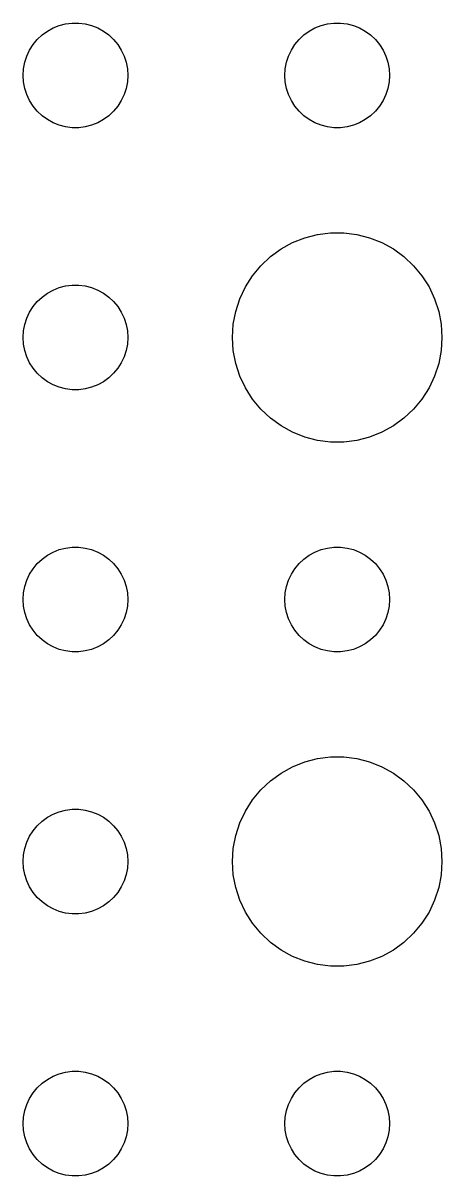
# Model space of a CAD drawing. Header units: metres. Extents: x -142 to 142, y -142 to 142.
# Drawn here: x -39 to -27, y -69 to -36 of the extents above; entities that cross this region are included whole.
import ezdxf

# ---------------------------------------------------------------- set-up
doc = ezdxf.new("R2010")
doc.units = ezdxf.units.M

msp = doc.modelspace()

# ---------------------------------------------------------------- linework, layer by layer
for p, q in [((-38.4561, -36.3442), (-38.3037, -36.2335)), ((-38.3037, -36.2335), (-38.1387, -36.1428)), ((-38.1387, -36.1428), (-37.9635, -36.0734)), ((-37.9635, -36.0734), (-37.7811, -36.0266)), ((-37.7811, -36.0266), (-37.5942, -36.003)), ((-37.5942, -36.003), (-37.4058, -36.003)), ((-37.4058, -36.003), (-37.2189, -36.0266)), ((-37.2189, -36.0266), (-37.0365, -36.0734)), ((-37.0365, -36.0734), (-36.8613, -36.1428)), ((-36.8613, -36.1428), (-36.6963, -36.2335)), ((-36.6963, -36.2335), (-36.5439, -36.3442)), ((-30.9561, -36.3442), (-30.8037, -36.2335)), ((-30.8037, -36.2335), (-30.6387, -36.1428)), ((-30.6387, -36.1428), (-30.4635, -36.0734)), ((-30.4635, -36.0734), (-30.2811, -36.0266)), ((-30.2811, -36.0266), (-30.0942, -36.003)), ((-30.0942, -36.003), (-29.9058, -36.003)), ((-29.9058, -36.003), (-29.7189, -36.0266)), ((-29.7189, -36.0266), (-29.5365, -36.0734)), ((-29.5365, -36.0734), (-29.3613, -36.1428)), ((-29.3613, -36.1428), (-29.1963, -36.2335)), ((-29.1963, -36.2335), (-29.0439, -36.3442)), ((-38.8145, -36.7774), (-38.7135, -36.6183)), ((-38.7135, -36.6183), (-38.5934, -36.4732)), ((-38.5934, -36.4732), (-38.4561, -36.3442)), ((-36.5439, -36.3442), (-36.4065, -36.4732)), ((-36.4065, -36.4732), (-36.2865, -36.6183)), ((-36.2865, -36.6183), (-36.1855, -36.7774)), ((-31.3145, -36.7774), (-31.2135, -36.6183)), ((-31.2135, -36.6183), (-31.0934, -36.4732)), ((-31.0934, -36.4732), (-30.9561, -36.3442)), ((-29.0439, -36.3442), (-28.9065, -36.4732)), ((-28.9065, -36.4732), (-28.7865, -36.6183)), ((-28.7865, -36.6183), (-28.6855, -36.7774)), ((-38.9529, -37.127), (-38.8947, -36.9478)), ((-38.8947, -36.9478), (-38.8145, -36.7774)), ((-36.1855, -36.7774), (-36.1053, -36.9478)), ((-36.1053, -36.9478), (-36.0471, -37.127)), ((-31.4529, -37.127), (-31.3947, -36.9478)), ((-31.3947, -36.9478), (-31.3145, -36.7774)), ((-28.6855, -36.7774), (-28.6053, -36.9478)), ((-28.6053, -36.9478), (-28.5471, -37.127)), ((-38.9882, -37.312), (-38.9529, -37.127)), ((-36.0471, -37.127), (-36.0118, -37.312)), ((-31.4882, -37.312), (-31.4529, -37.127)), ((-28.5471, -37.127), (-28.5118, -37.312)), ((-39, -37.5), (-38.9882, -37.312)), ((-38.9882, -37.688), (-39, -37.5)), ((-36.0118, -37.312), (-36, -37.5)), ((-36, -37.5), (-36.0118, -37.688)), ((-31.5, -37.5), (-31.4882, -37.312)), ((-31.4882, -37.688), (-31.5, -37.5)), ((-28.5118, -37.312), (-28.5, -37.5)), ((-28.5, -37.5), (-28.5118, -37.688)), ((-38.9529, -37.873), (-38.9882, -37.688)), ((-38.8947, -38.0522), (-38.9529, -37.873)), ((-36.0471, -37.873), (-36.1053, -38.0522)), ((-36.0118, -37.688), (-36.0471, -37.873)), ((-31.4529, -37.873), (-31.4882, -37.688)), ((-31.3947, -38.0522), (-31.4529, -37.873)), ((-28.5471, -37.873), (-28.6053, -38.0522)), ((-28.5118, -37.688), (-28.5471, -37.873)), ((-38.8145, -38.2226), (-38.8947, -38.0522)), ((-38.7135, -38.3817), (-38.8145, -38.2226)), ((-36.1855, -38.2226), (-36.2865, -38.3817)), ((-36.1053, -38.0522), (-36.1855, -38.2226)), ((-31.3145, -38.2226), (-31.3947, -38.0522)), ((-31.2135, -38.3817), (-31.3145, -38.2226)), ((-28.6855, -38.2226), (-28.7865, -38.3817)), ((-28.6053, -38.0522), (-28.6855, -38.2226)), ((-38.5934, -38.5268), (-38.7135, -38.3817)), ((-38.4561, -38.6558), (-38.5934, -38.5268)), ((-36.4065, -38.5268), (-36.5439, -38.6558)), ((-36.2865, -38.3817), (-36.4065, -38.5268)), ((-31.0934, -38.5268), (-31.2135, -38.3817)), ((-30.9561, -38.6558), (-31.0934, -38.5268)), ((-28.9065, -38.5268), (-29.0439, -38.6558)), ((-28.7865, -38.3817), (-28.9065, -38.5268)), ((-38.3037, -38.7665), (-38.4561, -38.6558)), ((-38.1387, -38.8572), (-38.3037, -38.7665)), ((-37.9635, -38.9266), (-38.1387, -38.8572)), ((-37.7811, -38.9734), (-37.9635, -38.9266)), ((-37.0365, -38.9266), (-37.2189, -38.9734)), ((-36.8613, -38.8572), (-37.0365, -38.9266)), ((-36.6963, -38.7665), (-36.8613, -38.8572)), ((-36.5439, -38.6558), (-36.6963, -38.7665)), ((-30.8037, -38.7665), (-30.9561, -38.6558)), ((-30.6387, -38.8572), (-30.8037, -38.7665)), ((-30.4635, -38.9266), (-30.6387, -38.8572)), ((-30.2811, -38.9734), (-30.4635, -38.9266)), ((-29.5365, -38.9266), (-29.7189, -38.9734)), ((-29.3613, -38.8572), (-29.5365, -38.9266)), ((-29.1963, -38.7665), (-29.3613, -38.8572)), ((-29.0439, -38.6558), (-29.1963, -38.7665)), ((-37.5942, -38.997), (-37.7811, -38.9734)), ((-37.4058, -38.997), (-37.5942, -38.997)), ((-37.2189, -38.9734), (-37.4058, -38.997)), ((-30.0942, -38.997), (-30.2811, -38.9734)), ((-29.9058, -38.997), (-30.0942, -38.997)), ((-29.7189, -38.9734), (-29.9058, -38.997)), ((-31.2773, -42.2855), (-30.927, -42.1468)), ((-30.927, -42.1468), (-30.5621, -42.0531)), ((-30.5621, -42.0531), (-30.1884, -42.0059)), ((-30.1884, -42.0059), (-29.8116, -42.0059)), ((-29.8116, -42.0059), (-29.4379, -42.0531)), ((-29.4379, -42.0531), (-29.0729, -42.1468)), ((-29.0729, -42.1468), (-28.7227, -42.2855)), ((-31.9123, -42.6885), (-31.6075, -42.467)), ((-31.6075, -42.467), (-31.2773, -42.2855)), ((-28.7227, -42.2855), (-28.3925, -42.467)), ((-28.3925, -42.467), (-28.0877, -42.6885)), ((-32.1869, -42.9464), (-31.9123, -42.6885)), ((-28.0877, -42.6885), (-27.8131, -42.9464)), ((-32.427, -43.2366), (-32.1869, -42.9464)), ((-27.8131, -42.9464), (-27.5729, -43.2366)), ((-37.9635, -43.5734), (-37.7811, -43.5266)), ((-37.7811, -43.5266), (-37.5942, -43.503)), ((-37.5942, -43.503), (-37.4058, -43.503)), ((-37.4058, -43.503), (-37.2189, -43.5266)), ((-37.2189, -43.5266), (-37.0365, -43.5734)), ((-32.6289, -43.5547), (-32.427, -43.2366)), ((-27.5729, -43.2366), (-27.3711, -43.5547)), ((-38.5934, -43.9732), (-38.4561, -43.8442)), ((-38.4561, -43.8442), (-38.3037, -43.7335)), ((-38.3037, -43.7335), (-38.1387, -43.6428)), ((-38.1387, -43.6428), (-37.9635, -43.5734)), ((-37.0365, -43.5734), (-36.8613, -43.6428)), ((-36.8613, -43.6428), (-36.6963, -43.7335)), ((-36.6963, -43.7335), (-36.5439, -43.8442)), ((-36.5439, -43.8442), (-36.4065, -43.9732)), ((-32.7893, -43.8956), (-32.6289, -43.5547)), ((-27.3711, -43.5547), (-27.2107, -43.8956)), ((-38.8145, -44.2774), (-38.7135, -44.1183)), ((-38.7135, -44.1183), (-38.5934, -43.9732)), ((-36.4065, -43.9732), (-36.2865, -44.1183)), ((-36.2865, -44.1183), (-36.1855, -44.2774)), ((-32.9057, -44.2539), (-32.7893, -43.8956)), ((-27.2107, -43.8956), (-27.0942, -44.2539)), ((-38.9529, -44.627), (-38.8947, -44.4478)), ((-38.8947, -44.4478), (-38.8145, -44.2774)), ((-36.1855, -44.2774), (-36.1053, -44.4478)), ((-36.1053, -44.4478), (-36.0471, -44.627)), ((-32.9763, -44.624), (-32.9057, -44.2539)), ((-27.0942, -44.2539), (-27.0237, -44.624)), ((-39, -45), (-38.9882, -44.812)), ((-38.9882, -44.812), (-38.9529, -44.627)), ((-36.0471, -44.627), (-36.0118, -44.812)), ((-36.0118, -44.812), (-36, -45)), ((-33, -45), (-32.9763, -44.624)), ((-27.0237, -44.624), (-27, -45)), ((-38.9882, -45.188), (-39, -45)), ((-38.9529, -45.373), (-38.9882, -45.188)), ((-36.0118, -45.188), (-36.0471, -45.373)), ((-36, -45), (-36.0118, -45.188)), ((-32.9763, -45.376), (-33, -45)), ((-27, -45), (-27.0237, -45.376)), ((-38.8947, -45.5522), (-38.9529, -45.373)), ((-36.0471, -45.373), (-36.1053, -45.5522)), ((-32.9057, -45.7461), (-32.9763, -45.376)), ((-27.0237, -45.376), (-27.0942, -45.7461)), ((-38.8145, -45.7226), (-38.8947, -45.5522)), ((-38.7135, -45.8817), (-38.8145, -45.7226)), ((-36.1855, -45.7226), (-36.2865, -45.8817)), ((-36.1053, -45.5522), (-36.1855, -45.7226)), ((-32.7893, -46.1044), (-32.9057, -45.7461)), ((-27.0942, -45.7461), (-27.2107, -46.1044)), ((-38.5934, -46.0268), (-38.7135, -45.8817)), ((-38.4561, -46.1558), (-38.5934, -46.0268)), ((-38.3037, -46.2665), (-38.4561, -46.1558)), ((-36.5439, -46.1558), (-36.6963, -46.2665)), ((-36.4065, -46.0268), (-36.5439, -46.1558)), ((-36.2865, -45.8817), (-36.4065, -46.0268)), ((-32.6289, -46.4453), (-32.7893, -46.1044)), ((-27.2107, -46.1044), (-27.3711, -46.4453)), ((-38.1387, -46.3572), (-38.3037, -46.2665)), ((-37.9635, -46.4266), (-38.1387, -46.3572)), ((-37.7811, -46.4734), (-37.9635, -46.4266)), ((-37.5942, -46.497), (-37.7811, -46.4734)), ((-37.4058, -46.497), (-37.5942, -46.497)), ((-37.2189, -46.4734), (-37.4058, -46.497)), ((-37.0365, -46.4266), (-37.2189, -46.4734)), ((-36.8613, -46.3572), (-37.0365, -46.4266)), ((-36.6963, -46.2665), (-36.8613, -46.3572)), ((-32.427, -46.7634), (-32.6289, -46.4453)), ((-27.3711, -46.4453), (-27.5729, -46.7634)), ((-32.1869, -47.0536), (-32.427, -46.7634)), ((-27.5729, -46.7634), (-27.8131, -47.0536)), ((-31.9123, -47.3115), (-32.1869, -47.0536)), ((-27.8131, -47.0536), (-28.0877, -47.3115)), ((-31.6075, -47.533), (-31.9123, -47.3115)), ((-28.0877, -47.3115), (-28.3925, -47.533)), ((-31.2773, -47.7145), (-31.6075, -47.533)), ((-30.927, -47.8532), (-31.2773, -47.7145)), ((-28.7227, -47.7145), (-29.0729, -47.8532)), ((-28.3925, -47.533), (-28.7227, -47.7145)), ((-30.5621, -47.9469), (-30.927, -47.8532)), ((-30.1884, -47.9941), (-30.5621, -47.9469)), ((-29.8116, -47.9941), (-30.1884, -47.9941)), ((-29.4379, -47.9469), (-29.8116, -47.9941)), ((-29.0729, -47.8532), (-29.4379, -47.9469)), ((-38.1387, -51.1428), (-37.9635, -51.0734)), ((-37.9635, -51.0734), (-37.7811, -51.0266)), ((-37.7811, -51.0266), (-37.5942, -51.003)), ((-37.5942, -51.003), (-37.4058, -51.003)), ((-37.4058, -51.003), (-37.2189, -51.0266)), ((-37.2189, -51.0266), (-37.0365, -51.0734)), ((-37.0365, -51.0734), (-36.8613, -51.1428)), ((-30.6387, -51.1428), (-30.4635, -51.0734)), ((-30.4635, -51.0734), (-30.2811, -51.0266)), ((-30.2811, -51.0266), (-30.0942, -51.003)), ((-30.0942, -51.003), (-29.9058, -51.003)), ((-29.9058, -51.003), (-29.7189, -51.0266)), ((-29.7189, -51.0266), (-29.5365, -51.0734)), ((-29.5365, -51.0734), (-29.3613, -51.1428)), ((-38.5934, -51.4732), (-38.4561, -51.3442)), ((-38.4561, -51.3442), (-38.3037, -51.2335)), ((-38.3037, -51.2335), (-38.1387, -51.1428)), ((-36.8613, -51.1428), (-36.6963, -51.2335)), ((-36.6963, -51.2335), (-36.5439, -51.3442)), ((-36.5439, -51.3442), (-36.4065, -51.4732)), ((-31.0934, -51.4732), (-30.9561, -51.3442)), ((-30.9561, -51.3442), (-30.8037, -51.2335)), ((-30.8037, -51.2335), (-30.6387, -51.1428)), ((-29.3613, -51.1428), (-29.1963, -51.2335)), ((-29.1963, -51.2335), (-29.0439, -51.3442)), ((-29.0439, -51.3442), (-28.9065, -51.4732)), ((-38.8947, -51.9478), (-38.8145, -51.7774)), ((-38.8145, -51.7774), (-38.7135, -51.6183)), ((-38.7135, -51.6183), (-38.5934, -51.4732)), ((-36.4065, -51.4732), (-36.2865, -51.6183)), ((-36.2865, -51.6183), (-36.1855, -51.7774)), ((-36.1855, -51.7774), (-36.1053, -51.9478)), ((-31.3947, -51.9478), (-31.3145, -51.7774)), ((-31.3145, -51.7774), (-31.2135, -51.6183)), ((-31.2135, -51.6183), (-31.0934, -51.4732)), ((-28.9065, -51.4732), (-28.7865, -51.6183)), ((-28.7865, -51.6183), (-28.6855, -51.7774)), ((-28.6855, -51.7774), (-28.6053, -51.9478)), ((-38.9882, -52.312), (-38.9529, -52.127)), ((-38.9529, -52.127), (-38.8947, -51.9478)), ((-36.1053, -51.9478), (-36.0471, -52.127)), ((-36.0471, -52.127), (-36.0118, -52.312)), ((-31.4882, -52.312), (-31.4529, -52.127)), ((-31.4529, -52.127), (-31.3947, -51.9478)), ((-28.6053, -51.9478), (-28.5471, -52.127)), ((-28.5471, -52.127), (-28.5118, -52.312)), ((-39, -52.5), (-38.9882, -52.312)), ((-36.0118, -52.312), (-36, -52.5)), ((-31.5, -52.5), (-31.4882, -52.312)), ((-28.5118, -52.312), (-28.5, -52.5)), ((-38.9882, -52.688), (-39, -52.5)), ((-38.9529, -52.873), (-38.9882, -52.688)), ((-36.0118, -52.688), (-36.0471, -52.873)), ((-36, -52.5), (-36.0118, -52.688)), ((-31.4882, -52.688), (-31.5, -52.5)), ((-31.4529, -52.873), (-31.4882, -52.688)), ((-28.5118, -52.688), (-28.5471, -52.873)), ((-28.5, -52.5), (-28.5118, -52.688)), ((-38.8947, -53.0522), (-38.9529, -52.873)), ((-38.8145, -53.2226), (-38.8947, -53.0522)), ((-36.1053, -53.0522), (-36.1855, -53.2226)), ((-36.0471, -52.873), (-36.1053, -53.0522)), ((-31.3947, -53.0522), (-31.4529, -52.873)), ((-31.3145, -53.2226), (-31.3947, -53.0522)), ((-28.6053, -53.0522), (-28.6855, -53.2226)), ((-28.5471, -52.873), (-28.6053, -53.0522)), ((-38.7135, -53.3817), (-38.8145, -53.2226)), ((-38.5934, -53.5268), (-38.7135, -53.3817)), ((-36.2865, -53.3817), (-36.4065, -53.5268)), ((-36.1855, -53.2226), (-36.2865, -53.3817)), ((-31.2135, -53.3817), (-31.3145, -53.2226)), ((-31.0934, -53.5268), (-31.2135, -53.3817)), ((-28.7865, -53.3817), (-28.9065, -53.5268)), ((-28.6855, -53.2226), (-28.7865, -53.3817)), ((-38.4561, -53.6558), (-38.5934, -53.5268)), ((-38.3037, -53.7665), (-38.4561, -53.6558)), ((-38.1387, -53.8572), (-38.3037, -53.7665)), ((-36.6963, -53.7665), (-36.8613, -53.8572)), ((-36.5439, -53.6558), (-36.6963, -53.7665)), ((-36.4065, -53.5268), (-36.5439, -53.6558)), ((-30.9561, -53.6558), (-31.0934, -53.5268)), ((-30.8037, -53.7665), (-30.9561, -53.6558)), ((-30.6387, -53.8572), (-30.8037, -53.7665)), ((-29.1963, -53.7665), (-29.3613, -53.8572)), ((-29.0439, -53.6558), (-29.1963, -53.7665)), ((-28.9065, -53.5268), (-29.0439, -53.6558)), ((-37.9635, -53.9266), (-38.1387, -53.8572)), ((-37.7811, -53.9734), (-37.9635, -53.9266)), ((-37.5942, -53.997), (-37.7811, -53.9734)), ((-37.4058, -53.997), (-37.5942, -53.997)), ((-37.2189, -53.9734), (-37.4058, -53.997)), ((-37.0365, -53.9266), (-37.2189, -53.9734)), ((-36.8613, -53.8572), (-37.0365, -53.9266)), ((-30.4635, -53.9266), (-30.6387, -53.8572)), ((-30.2811, -53.9734), (-30.4635, -53.9266)), ((-30.0942, -53.997), (-30.2811, -53.9734)), ((-29.9058, -53.997), (-30.0942, -53.997)), ((-29.7189, -53.9734), (-29.9058, -53.997)), ((-29.5365, -53.9266), (-29.7189, -53.9734)), ((-29.3613, -53.8572), (-29.5365, -53.9266)), ((-30.927, -57.1468), (-30.5621, -57.0531)), ((-30.5621, -57.0531), (-30.1884, -57.0059)), ((-30.1884, -57.0059), (-29.8116, -57.0059)), ((-29.8116, -57.0059), (-29.4379, -57.0531)), ((-29.4379, -57.0531), (-29.0729, -57.1468)), ((-31.6075, -57.467), (-31.2773, -57.2855)), ((-31.2773, -57.2855), (-30.927, -57.1468)), ((-29.0729, -57.1468), (-28.7227, -57.2855)), ((-28.7227, -57.2855), (-28.3925, -57.467)), ((-32.1869, -57.9464), (-31.9123, -57.6885)), ((-31.9123, -57.6885), (-31.6075, -57.467)), ((-28.3925, -57.467), (-28.0877, -57.6885)), ((-28.0877, -57.6885), (-27.8131, -57.9464)), ((-32.427, -58.2366), (-32.1869, -57.9464)), ((-27.8131, -57.9464), (-27.5729, -58.2366)), ((-32.6289, -58.5547), (-32.427, -58.2366)), ((-27.5729, -58.2366), (-27.3711, -58.5547)), ((-38.3037, -58.7335), (-38.1387, -58.6428)), ((-38.1387, -58.6428), (-37.9635, -58.5734)), ((-37.9635, -58.5734), (-37.7811, -58.5266)), ((-37.7811, -58.5266), (-37.5942, -58.503)), ((-37.5942, -58.503), (-37.4058, -58.503)), ((-37.4058, -58.503), (-37.2189, -58.5266)), ((-37.2189, -58.5266), (-37.0365, -58.5734)), ((-37.0365, -58.5734), (-36.8613, -58.6428)), ((-36.8613, -58.6428), (-36.6963, -58.7335)), ((-32.7893, -58.8956), (-32.6289, -58.5547)), ((-27.3711, -58.5547), (-27.2107, -58.8956)), ((-38.7135, -59.1183), (-38.5934, -58.9732)), ((-38.5934, -58.9732), (-38.4561, -58.8442)), ((-38.4561, -58.8442), (-38.3037, -58.7335)), ((-36.6963, -58.7335), (-36.5439, -58.8442)), ((-36.5439, -58.8442), (-36.4065, -58.9732)), ((-36.4065, -58.9732), (-36.2865, -59.1183)), ((-32.9057, -59.2539), (-32.7893, -58.8956)), ((-27.2107, -58.8956), (-27.0942, -59.2539)), ((-38.8947, -59.4478), (-38.8145, -59.2774)), ((-38.8145, -59.2774), (-38.7135, -59.1183)), ((-36.2865, -59.1183), (-36.1855, -59.2774)), ((-36.1855, -59.2774), (-36.1053, -59.4478)), ((-32.9763, -59.624), (-32.9057, -59.2539)), ((-27.0942, -59.2539), (-27.0237, -59.624)), ((-38.9882, -59.812), (-38.9529, -59.627)), ((-38.9529, -59.627), (-38.8947, -59.4478)), ((-36.1053, -59.4478), (-36.0471, -59.627)), ((-36.0471, -59.627), (-36.0118, -59.812)), ((-33, -60), (-32.9763, -59.624)), ((-27.0237, -59.624), (-27, -60)), ((-39, -60), (-38.9882, -59.812)), ((-38.9882, -60.188), (-39, -60)), ((-36.0118, -59.812), (-36, -60)), ((-36, -60), (-36.0118, -60.188)), ((-32.9763, -60.376), (-33, -60)), ((-27, -60), (-27.0237, -60.376)), ((-38.9529, -60.373), (-38.9882, -60.188)), ((-38.8947, -60.5522), (-38.9529, -60.373)), ((-36.0471, -60.373), (-36.1053, -60.5522)), ((-36.0118, -60.188), (-36.0471, -60.373)), ((-32.9057, -60.7461), (-32.9763, -60.376)), ((-27.0237, -60.376), (-27.0942, -60.7461)), ((-38.8145, -60.7226), (-38.8947, -60.5522)), ((-36.1053, -60.5522), (-36.1855, -60.7226)), ((-38.7135, -60.8817), (-38.8145, -60.7226)), ((-38.5934, -61.0268), (-38.7135, -60.8817)), ((-38.4561, -61.1558), (-38.5934, -61.0268)), ((-36.4065, -61.0268), (-36.5439, -61.1558)), ((-36.2865, -60.8817), (-36.4065, -61.0268)), ((-36.1855, -60.7226), (-36.2865, -60.8817)), ((-32.7893, -61.1044), (-32.9057, -60.7461)), ((-27.0942, -60.7461), (-27.2107, -61.1044)), ((-38.3037, -61.2665), (-38.4561, -61.1558)), ((-38.1387, -61.3572), (-38.3037, -61.2665)), ((-37.9635, -61.4266), (-38.1387, -61.3572)), ((-36.8613, -61.3572), (-37.0365, -61.4266)), ((-36.6963, -61.2665), (-36.8613, -61.3572)), ((-36.5439, -61.1558), (-36.6963, -61.2665)), ((-32.6289, -61.4453), (-32.7893, -61.1044)), ((-27.2107, -61.1044), (-27.3711, -61.4453)), ((-37.7811, -61.4734), (-37.9635, -61.4266)), ((-37.5942, -61.497), (-37.7811, -61.4734)), ((-37.4058, -61.497), (-37.5942, -61.497)), ((-37.2189, -61.4734), (-37.4058, -61.497)), ((-37.0365, -61.4266), (-37.2189, -61.4734)), ((-32.427, -61.7634), (-32.6289, -61.4453)), ((-27.3711, -61.4453), (-27.5729, -61.7634)), ((-32.1869, -62.0536), (-32.427, -61.7634)), ((-27.5729, -61.7634), (-27.8131, -62.0536)), ((-31.9123, -62.3115), (-32.1869, -62.0536)), ((-31.6075, -62.533), (-31.9123, -62.3115)), ((-28.0877, -62.3115), (-28.3925, -62.533)), ((-27.8131, -62.0536), (-28.0877, -62.3115)), ((-31.2773, -62.7145), (-31.6075, -62.533)), ((-28.3925, -62.533), (-28.7227, -62.7145)), ((-30.927, -62.8532), (-31.2773, -62.7145)), ((-30.5621, -62.9469), (-30.927, -62.8532)), ((-30.1884, -62.9941), (-30.5621, -62.9469)), ((-29.8116, -62.9941), (-30.1884, -62.9941)), ((-29.4379, -62.9469), (-29.8116, -62.9941)), ((-29.0729, -62.8532), (-29.4379, -62.9469)), ((-28.7227, -62.7145), (-29.0729, -62.8532)), ((-38.4561, -66.3442), (-38.3037, -66.2335)), ((-38.3037, -66.2335), (-38.1387, -66.1428)), ((-38.1387, -66.1428), (-37.9635, -66.0734)), ((-37.9635, -66.0734), (-37.7811, -66.0266)), ((-37.7811, -66.0266), (-37.5942, -66.003)), ((-37.5942, -66.003), (-37.4058, -66.003)), ((-37.4058, -66.003), (-37.2189, -66.0266)), ((-37.2189, -66.0266), (-37.0365, -66.0734)), ((-37.0365, -66.0734), (-36.8613, -66.1428)), ((-36.8613, -66.1428), (-36.6963, -66.2335)), ((-36.6963, -66.2335), (-36.5439, -66.3442)), ((-30.9561, -66.3442), (-30.8037, -66.2335)), ((-30.8037, -66.2335), (-30.6387, -66.1428)), ((-30.6387, -66.1428), (-30.4635, -66.0734)), ((-30.4635, -66.0734), (-30.2811, -66.0266)), ((-30.2811, -66.0266), (-30.0942, -66.003)), ((-30.0942, -66.003), (-29.9058, -66.003)), ((-29.9058, -66.003), (-29.7189, -66.0266)), ((-29.7189, -66.0266), (-29.5365, -66.0734)), ((-29.5365, -66.0734), (-29.3613, -66.1428)), ((-29.3613, -66.1428), (-29.1963, -66.2335)), ((-29.1963, -66.2335), (-29.0439, -66.3442)), ((-38.8145, -66.7774), (-38.7135, -66.6183)), ((-38.7135, -66.6183), (-38.5934, -66.4732)), ((-38.5934, -66.4732), (-38.4561, -66.3442)), ((-36.5439, -66.3442), (-36.4065, -66.4732)), ((-36.4065, -66.4732), (-36.2865, -66.6183)), ((-36.2865, -66.6183), (-36.1855, -66.7774)), ((-31.3145, -66.7774), (-31.2135, -66.6183)), ((-31.2135, -66.6183), (-31.0934, -66.4732)), ((-31.0934, -66.4732), (-30.9561, -66.3442)), ((-29.0439, -66.3442), (-28.9065, -66.4732)), ((-28.9065, -66.4732), (-28.7865, -66.6183)), ((-28.7865, -66.6183), (-28.6855, -66.7774)), ((-38.9529, -67.127), (-38.8947, -66.9478)), ((-38.8947, -66.9478), (-38.8145, -66.7774)), ((-36.1855, -66.7774), (-36.1053, -66.9478)), ((-36.1053, -66.9478), (-36.0471, -67.127)), ((-31.4529, -67.127), (-31.3947, -66.9478)), ((-31.3947, -66.9478), (-31.3145, -66.7774)), ((-28.6855, -66.7774), (-28.6053, -66.9478)), ((-28.6053, -66.9478), (-28.5471, -67.127)), ((-38.9882, -67.312), (-38.9529, -67.127)), ((-36.0471, -67.127), (-36.0118, -67.312)), ((-31.4882, -67.312), (-31.4529, -67.127)), ((-28.5471, -67.127), (-28.5118, -67.312)), ((-39, -67.5), (-38.9882, -67.312)), ((-38.9882, -67.688), (-39, -67.5)), ((-36.0118, -67.312), (-36, -67.5)), ((-36, -67.5), (-36.0118, -67.688)), ((-31.5, -67.5), (-31.4882, -67.312)), ((-31.4882, -67.688), (-31.5, -67.5)), ((-28.5118, -67.312), (-28.5, -67.5)), ((-28.5, -67.5), (-28.5118, -67.688)), ((-38.9529, -67.873), (-38.9882, -67.688)), ((-38.8947, -68.0522), (-38.9529, -67.873)), ((-36.0471, -67.873), (-36.1053, -68.0522)), ((-36.0118, -67.688), (-36.0471, -67.873)), ((-31.4529, -67.873), (-31.4882, -67.688)), ((-31.3947, -68.0522), (-31.4529, -67.873)), ((-28.5471, -67.873), (-28.6053, -68.0522)), ((-28.5118, -67.688), (-28.5471, -67.873)), ((-38.8145, -68.2226), (-38.8947, -68.0522)), ((-38.7135, -68.3817), (-38.8145, -68.2226)), ((-36.1855, -68.2226), (-36.2865, -68.3817)), ((-36.1053, -68.0522), (-36.1855, -68.2226)), ((-31.3145, -68.2226), (-31.3947, -68.0522)), ((-31.2135, -68.3817), (-31.3145, -68.2226)), ((-28.6855, -68.2226), (-28.7865, -68.3817)), ((-28.6053, -68.0522), (-28.6855, -68.2226)), ((-38.5934, -68.5268), (-38.7135, -68.3817)), ((-38.4561, -68.6558), (-38.5934, -68.5268)), ((-36.4065, -68.5268), (-36.5439, -68.6558)), ((-36.2865, -68.3817), (-36.4065, -68.5268)), ((-31.0934, -68.5268), (-31.2135, -68.3817)), ((-30.9561, -68.6558), (-31.0934, -68.5268)), ((-28.9065, -68.5268), (-29.0439, -68.6558)), ((-28.7865, -68.3817), (-28.9065, -68.5268)), ((-38.3037, -68.7665), (-38.4561, -68.6558)), ((-38.1387, -68.8572), (-38.3037, -68.7665)), ((-37.9635, -68.9266), (-38.1387, -68.8572)), ((-37.7811, -68.9734), (-37.9635, -68.9266)), ((-37.0365, -68.9266), (-37.2189, -68.9734)), ((-36.8613, -68.8572), (-37.0365, -68.9266)), ((-36.6963, -68.7665), (-36.8613, -68.8572)), ((-36.5439, -68.6558), (-36.6963, -68.7665)), ((-30.8037, -68.7665), (-30.9561, -68.6558)), ((-30.6387, -68.8572), (-30.8037, -68.7665)), ((-30.4635, -68.9266), (-30.6387, -68.8572)), ((-30.2811, -68.9734), (-30.4635, -68.9266)), ((-29.5365, -68.9266), (-29.7189, -68.9734)), ((-29.3613, -68.8572), (-29.5365, -68.9266)), ((-29.1963, -68.7665), (-29.3613, -68.8572)), ((-29.0439, -68.6558), (-29.1963, -68.7665)), ((-37.5942, -68.997), (-37.7811, -68.9734)), ((-37.4058, -68.997), (-37.5942, -68.997)), ((-37.2189, -68.9734), (-37.4058, -68.997)), ((-30.0942, -68.997), (-30.2811, -68.9734)), ((-29.9058, -68.997), (-30.0942, -68.997)), ((-29.7189, -68.9734), (-29.9058, -68.997))]:
    msp.add_line(p, q)

doc.saveas('drawing.dxf')
